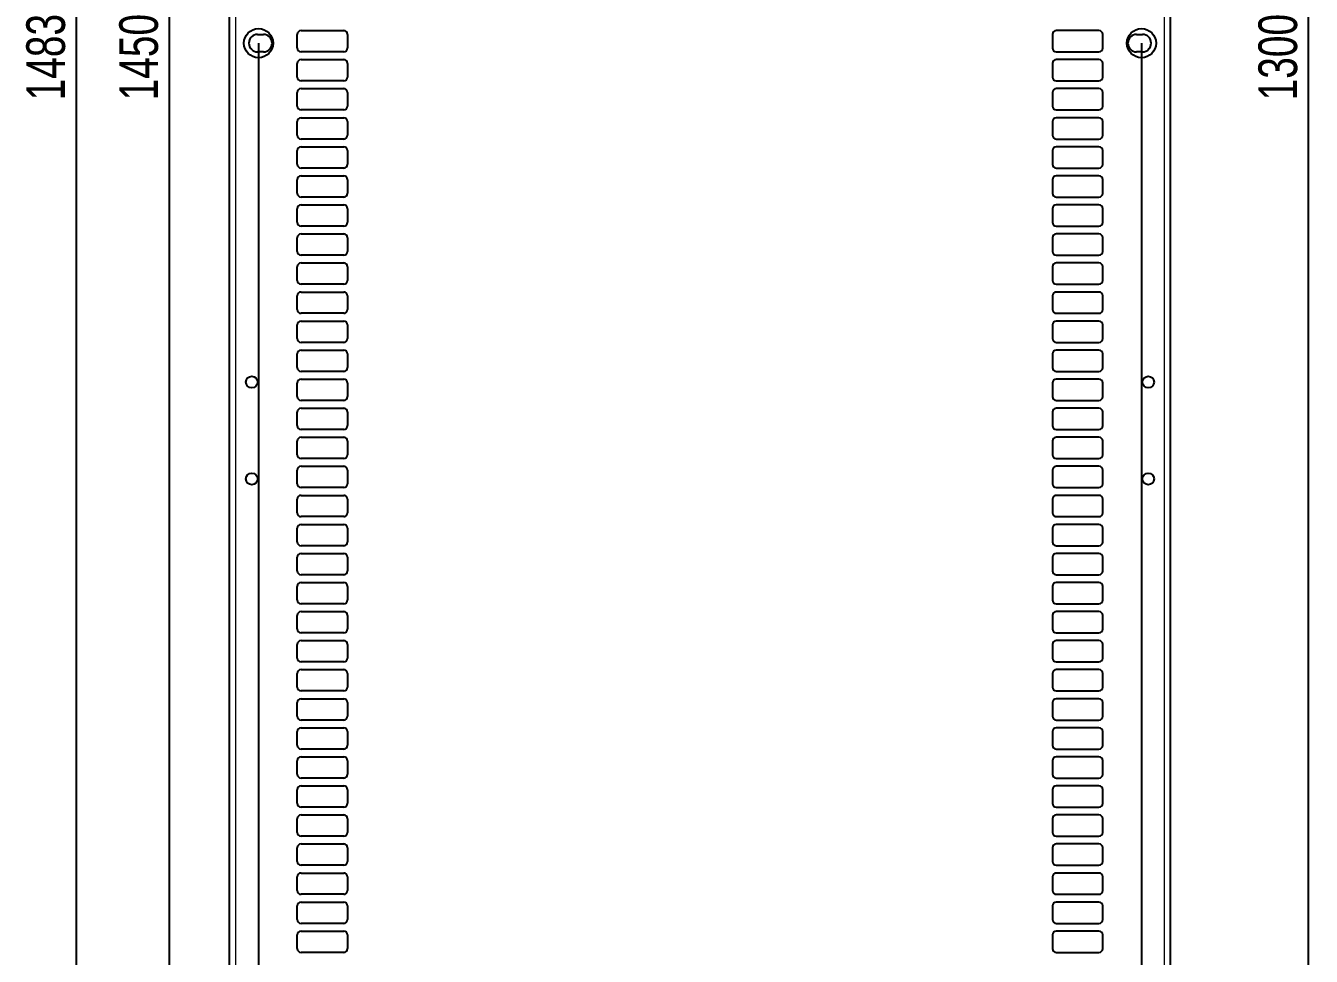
# Model space of a CAD drawing. Header units: millimetres. Extents: x -620 to 849, y 148 to 1992.
# Drawn here: x -620 to 44, y 643 to 1124 of the extents above; entities that cross this region are included whole.
import ezdxf

# ---------------------------------------------------------------- set-up
doc = ezdxf.new("R2010")
doc.units = ezdxf.units.MM
doc.layers.add('FORMAT', color=7, linetype='Continuous')
doc.styles.add('SLDTEXTSTYLE0', font='TXT', dxfattribs={"width": 0.75})
doc.dimstyles.new('SLDDIMSTYLE0', dxfattribs={"dimtxt": 20, "dimasz": 10, "dimexe": 0, "dimexo": 0.0625, "dimgap": 5, "dimtad": 2, "dimdec": 1, "dimrnd": 1e-09, "dimzin": 12, "dimdsep": 46, "dimtxsty": 'SLDTEXTSTYLE0', "dimsah": 1, "dimcen": 0.09, "dimadec": 0, "dimazin": 3, "dimtfac": 1, "dimtofl": 0, "dimtmove": 0, "dimatfit": 3, "dimfxl": 0, "dimfrac": 2, "dimtolj": 1, "dimtzin": 12, "dimarcsym": 0})

# ---------------------------------------------------------------- blocks, each defined once
blk = doc.blocks.new('_D')
at = {"layer": 'FORMAT'}
for p, q in [((-486.4, 1856.06), (-595.04, 1856.06)), ((-594.04, 1856.06), (-594.04, 373.04)), ((-486.4, 373.04), (-595.04, 373.04))]:
    blk.add_line(p, q, dxfattribs=at)
for points in [[(-594.04, 1856.06), (-595.58, 1846.06), (-592.5, 1846.06)], [(-594.04, 373.04), (-592.5, 383.04), (-595.58, 383.04)]]:
    blk.add_solid(points, dxfattribs=at)
at = {"layer": 'FORMAT', "insert": (-619.82, 1085), "char_height": 20, "attachment_point": 1, "rotation": 90, "style": 'SLDTEXTSTYLE0'}
blk.add_mtext('1483', dxfattribs=at)
blk = doc.blocks.new('_D_2')
at = {"layer": 'FORMAT'}
for p, q in [((-40.38, 1764.55), (43.26, 1764.55)), ((42.26, 1764.55), (42.26, 464.55)), ((-40.38, 464.55), (43.26, 464.55))]:
    blk.add_line(p, q, dxfattribs=at)
for points in [[(42.26, 1764.55), (40.72, 1754.55), (43.8, 1754.55)], [(42.26, 464.55), (43.8, 474.55), (40.72, 474.55)]]:
    blk.add_solid(points, dxfattribs=at)
at = {"layer": 'FORMAT', "insert": (16.48, 1085), "char_height": 20, "attachment_point": 1, "rotation": 90, "style": 'SLDTEXTSTYLE0'}
blk.add_mtext('1300', dxfattribs=at)
blk = doc.blocks.new('_D_4')
at = {"layer": 'FORMAT'}
for p, q in [((-499.89, 1114.54), (-499.89, 299.05)), ((-43.89, 1114.54), (-43.89, 299.05)), ((-499.89, 300.05), (-43.89, 300.05))]:
    blk.add_line(p, q, dxfattribs=at)
for points in [[(-499.89, 300.05), (-489.89, 298.51), (-489.89, 301.59)], [(-43.89, 300.05), (-53.89, 301.59), (-53.89, 298.51)]]:
    blk.add_solid(points, dxfattribs=at)
at = {"layer": 'FORMAT', "insert": (-294.06, 325.83), "char_height": 20, "attachment_point": 1, "style": 'SLDTEXTSTYLE0'}
blk.add_mtext('456', dxfattribs=at)
blk = doc.blocks.new('_D_5')
at = {"layer": 'FORMAT'}
for p, q in [((-499.9, 1839.55), (-547.04, 1839.55)), ((-546.04, 1839.55), (-546.04, 389.55)), ((-499.9, 389.55), (-547.04, 389.55))]:
    blk.add_line(p, q, dxfattribs=at)
for points in [[(-546.04, 1839.55), (-547.58, 1829.55), (-544.5, 1829.55)], [(-546.04, 389.55), (-544.5, 399.55), (-547.58, 399.55)]]:
    blk.add_solid(points, dxfattribs=at)
at = {"layer": 'FORMAT', "insert": (-571.82, 1085), "char_height": 20, "attachment_point": 1, "rotation": 90, "style": 'SLDTEXTSTYLE0'}
blk.add_mtext('1450', dxfattribs=at)

msp = doc.modelspace()

# ---------------------------------------------------------------- linework, layer by layer
at = {"color": 7, "linetype": 'Continuous', "lineweight": 25}
for p, q in [((-514.89, 373.05), (-514.89, 1856.05)), ((-28.89, 373.05), (-28.89, 1856.05)), ((-500.39, 1119.05), (-497.39, 1119.05)), ((-479.89, 1112.05), (-479.89, 1119.05)), ((-477.89, 1121.05), (-455.89, 1121.05)), ((-453.89, 1119.05), (-453.89, 1112.05)), ((-89.89, 1119.05), (-89.89, 1112.05)), ((-65.89, 1121.05), (-87.89, 1121.05)), ((-63.89, 1112.05), (-63.89, 1119.05)), ((-46.39, 1119.05), (-43.39, 1119.05)), ((-497.39, 1110.05), (-500.39, 1110.05)), ((-455.89, 1110.05), (-477.89, 1110.05)), ((-87.89, 1110.05), (-65.89, 1110.05)), ((-43.39, 1110.05), (-46.39, 1110.05)), ((-479.89, 1097.05), (-479.89, 1104.05)), ((-477.89, 1106.05), (-455.89, 1106.05)), ((-453.89, 1104.05), (-453.89, 1097.05)), ((-89.89, 1104.05), (-89.89, 1097.05)), ((-65.89, 1106.05), (-87.89, 1106.05)), ((-63.89, 1097.05), (-63.89, 1104.05)), ((-479.89, 1082.05), (-479.89, 1089.05)), ((-455.89, 1095.05), (-477.89, 1095.05)), ((-477.89, 1091.05), (-455.89, 1091.05)), ((-453.89, 1089.05), (-453.89, 1082.05)), ((-89.89, 1089.05), (-89.89, 1082.05)), ((-87.89, 1095.05), (-65.89, 1095.05)), ((-65.89, 1091.05), (-87.89, 1091.05)), ((-63.89, 1082.05), (-63.89, 1089.05)), ((-455.89, 1080.05), (-477.89, 1080.05)), ((-477.89, 1076.05), (-455.89, 1076.05)), ((-87.89, 1080.05), (-65.89, 1080.05)), ((-65.89, 1076.05), (-87.89, 1076.05)), ((-479.89, 1067.05), (-479.89, 1074.05)), ((-453.89, 1074.05), (-453.89, 1067.05)), ((-89.89, 1074.05), (-89.89, 1067.05)), ((-63.89, 1067.05), (-63.89, 1074.05)), ((-455.89, 1065.05), (-477.89, 1065.05)), ((-87.89, 1065.05), (-65.89, 1065.05)), ((-479.89, 1052.05), (-479.89, 1059.05)), ((-477.89, 1061.05), (-455.89, 1061.05)), ((-453.89, 1059.05), (-453.89, 1052.05)), ((-89.89, 1059.05), (-89.89, 1052.05)), ((-65.89, 1061.05), (-87.89, 1061.05)), ((-63.89, 1052.05), (-63.89, 1059.05)), ((-455.89, 1050.05), (-477.89, 1050.05)), ((-87.89, 1050.05), (-65.89, 1050.05)), ((-479.89, 1037.05), (-479.89, 1044.05)), ((-477.89, 1046.05), (-455.89, 1046.05)), ((-453.89, 1044.05), (-453.89, 1037.05)), ((-89.89, 1044.05), (-89.89, 1037.05)), ((-65.89, 1046.05), (-87.89, 1046.05)), ((-63.89, 1037.05), (-63.89, 1044.05)), ((-455.89, 1035.05), (-477.89, 1035.05)), ((-477.89, 1031.05), (-455.89, 1031.05)), ((-87.89, 1035.05), (-65.89, 1035.05)), ((-65.89, 1031.05), (-87.89, 1031.05)), ((-479.89, 1022.05), (-479.89, 1029.05)), ((-453.89, 1029.05), (-453.89, 1022.05)), ((-89.89, 1029.05), (-89.89, 1022.05)), ((-63.89, 1022.05), (-63.89, 1029.05)), ((-455.89, 1020.05), (-477.89, 1020.05)), ((-477.89, 1016.05), (-455.89, 1016.05)), ((-87.89, 1020.05), (-65.89, 1020.05)), ((-65.89, 1016.05), (-87.89, 1016.05)), ((-479.89, 1007.05), (-479.89, 1014.05)), ((-453.89, 1014.05), (-453.89, 1007.05)), ((-89.89, 1014.05), (-89.89, 1007.05)), ((-63.89, 1007.05), (-63.89, 1014.05)), ((-455.89, 1005.05), (-477.89, 1005.05)), ((-87.89, 1005.05), (-65.89, 1005.05)), ((-479.89, 992.05), (-479.89, 999.05)), ((-477.89, 1001.05), (-455.89, 1001.05)), ((-453.89, 999.05), (-453.89, 992.05)), ((-89.89, 999.05), (-89.89, 992.05)), ((-65.89, 1001.05), (-87.89, 1001.05)), ((-63.89, 992.05), (-63.89, 999.05)), ((-455.89, 990.05), (-477.89, 990.05)), ((-87.89, 990.05), (-65.89, 990.05)), ((-479.89, 977.05), (-479.89, 984.05)), ((-477.89, 986.05), (-455.89, 986.05)), ((-453.89, 984.05), (-453.89, 977.05)), ((-89.89, 984.05), (-89.89, 977.05)), ((-65.89, 986.05), (-87.89, 986.05)), ((-63.89, 977.05), (-63.89, 984.05)), ((-455.89, 975.05), (-477.89, 975.05)), ((-477.89, 971.05), (-455.89, 971.05)), ((-87.89, 975.05), (-65.89, 975.05)), ((-65.89, 971.05), (-87.89, 971.05)), ((-479.89, 962.05), (-479.89, 969.05)), ((-453.89, 969.05), (-453.89, 962.05)), ((-89.89, 969.05), (-89.89, 962.05)), ((-63.89, 962.05), (-63.89, 969.05)), ((-455.89, 960.05), (-477.89, 960.05)), ((-477.89, 956.05), (-455.89, 956.05)), ((-87.89, 960.05), (-65.89, 960.05)), ((-65.89, 956.05), (-87.89, 956.05)), ((-479.89, 947.05), (-479.89, 954.05)), ((-453.89, 954.05), (-453.89, 947.05)), ((-89.89, 954.05), (-89.89, 947.05)), ((-63.89, 947.05), (-63.89, 954.05)), ((-455.89, 945.05), (-477.89, 945.05)), ((-87.89, 945.05), (-65.89, 945.05)), ((-479.89, 932.05), (-479.89, 939.05)), ((-477.89, 941.05), (-455.89, 941.05)), ((-453.89, 939.05), (-453.89, 932.05)), ((-89.89, 939.05), (-89.89, 932.05)), ((-65.89, 941.05), (-87.89, 941.05)), ((-63.89, 932.05), (-63.89, 939.05)), ((-455.89, 930.05), (-477.89, 930.05)), ((-87.89, 930.05), (-65.89, 930.05)), ((-479.89, 917.05), (-479.89, 924.05)), ((-477.89, 926.05), (-455.89, 926.05)), ((-453.89, 924.05), (-453.89, 917.05)), ((-89.89, 924.05), (-89.89, 917.05)), ((-65.89, 926.05), (-87.89, 926.05)), ((-63.89, 917.05), (-63.89, 924.05)), ((-455.89, 915.05), (-477.89, 915.05)), ((-477.89, 911.05), (-455.89, 911.05)), ((-87.89, 915.05), (-65.89, 915.05)), ((-65.89, 911.05), (-87.89, 911.05)), ((-479.89, 902.05), (-479.89, 909.05)), ((-453.89, 909.05), (-453.89, 902.05)), ((-89.89, 909.05), (-89.89, 902.05)), ((-63.89, 902.05), (-63.89, 909.05)), ((-455.89, 900.05), (-477.89, 900.05)), ((-87.89, 900.05), (-65.89, 900.05)), ((-479.89, 887.05), (-479.89, 894.05)), ((-477.89, 896.05), (-455.89, 896.05)), ((-453.89, 894.05), (-453.89, 887.05)), ((-89.89, 894.05), (-89.89, 887.05)), ((-65.89, 896.05), (-87.89, 896.05)), ((-63.89, 887.05), (-63.89, 894.05)), ((-455.89, 885.05), (-477.89, 885.05)), ((-87.89, 885.05), (-65.89, 885.05)), ((-479.89, 872.05), (-479.89, 879.05)), ((-477.89, 881.05), (-455.89, 881.05)), ((-453.89, 879.05), (-453.89, 872.05)), ((-89.89, 879.05), (-89.89, 872.05)), ((-65.89, 881.05), (-87.89, 881.05)), ((-63.89, 872.05), (-63.89, 879.05)), ((-455.89, 870.05), (-477.89, 870.05)), ((-87.89, 870.05), (-65.89, 870.05)), ((-479.89, 857.05), (-479.89, 864.05)), ((-477.89, 866.05), (-455.89, 866.05)), ((-453.89, 864.05), (-453.89, 857.05)), ((-89.89, 864.05), (-89.89, 857.05)), ((-65.89, 866.05), (-87.89, 866.05)), ((-63.89, 857.05), (-63.89, 864.05)), ((-455.89, 855.05), (-477.89, 855.05)), ((-477.89, 851.05), (-455.89, 851.05)), ((-87.89, 855.05), (-65.89, 855.05)), ((-65.89, 851.05), (-87.89, 851.05)), ((-479.89, 842.05), (-479.89, 849.05)), ((-453.89, 849.05), (-453.89, 842.05)), ((-89.89, 849.05), (-89.89, 842.05)), ((-63.89, 842.05), (-63.89, 849.05)), ((-455.89, 840.05), (-477.89, 840.05)), ((-87.89, 840.05), (-65.89, 840.05)), ((-479.89, 827.05), (-479.89, 834.05)), ((-477.89, 836.05), (-455.89, 836.05)), ((-453.89, 834.05), (-453.89, 827.05)), ((-89.89, 834.05), (-89.89, 827.05)), ((-65.89, 836.05), (-87.89, 836.05)), ((-63.89, 827.05), (-63.89, 834.05)), ((-455.89, 825.05), (-477.89, 825.05)), ((-87.89, 825.05), (-65.89, 825.05)), ((-479.89, 812.05), (-479.89, 819.05)), ((-477.89, 821.05), (-455.89, 821.05)), ((-453.89, 819.05), (-453.89, 812.05)), ((-89.89, 819.05), (-89.89, 812.05)), ((-65.89, 821.05), (-87.89, 821.05)), ((-63.89, 812.05), (-63.89, 819.05)), ((-455.89, 810.05), (-477.89, 810.05)), ((-87.89, 810.05), (-65.89, 810.05)), ((-479.89, 797.05), (-479.89, 804.05)), ((-477.89, 806.05), (-455.89, 806.05)), ((-453.89, 804.05), (-453.89, 797.05)), ((-89.89, 804.05), (-89.89, 797.05)), ((-65.89, 806.05), (-87.89, 806.05)), ((-63.89, 797.05), (-63.89, 804.05)), ((-455.89, 795.05), (-477.89, 795.05)), ((-477.89, 791.05), (-455.89, 791.05)), ((-87.89, 795.05), (-65.89, 795.05)), ((-65.89, 791.05), (-87.89, 791.05)), ((-479.89, 782.05), (-479.89, 789.05)), ((-453.89, 789.05), (-453.89, 782.05)), ((-89.89, 789.05), (-89.89, 782.05)), ((-63.89, 782.05), (-63.89, 789.05)), ((-455.89, 780.05), (-477.89, 780.05)), ((-87.89, 780.05), (-65.89, 780.05)), ((-479.89, 767.05), (-479.89, 774.05)), ((-477.89, 776.05), (-455.89, 776.05)), ((-453.89, 774.05), (-453.89, 767.05)), ((-89.89, 774.05), (-89.89, 767.05)), ((-65.89, 776.05), (-87.89, 776.05)), ((-63.89, 767.05), (-63.89, 774.05)), ((-455.89, 765.05), (-477.89, 765.05)), ((-87.89, 765.05), (-65.89, 765.05)), ((-479.89, 752.05), (-479.89, 759.05)), ((-477.89, 761.05), (-455.89, 761.05)), ((-453.89, 759.05), (-453.89, 752.05)), ((-89.89, 759.05), (-89.89, 752.05)), ((-65.89, 761.05), (-87.89, 761.05)), ((-63.89, 752.05), (-63.89, 759.05)), ((-479.89, 737.05), (-479.89, 744.05)), ((-455.89, 750.05), (-477.89, 750.05)), ((-477.89, 746.05), (-455.89, 746.05)), ((-453.89, 744.05), (-453.89, 737.05)), ((-89.89, 744.05), (-89.89, 737.05)), ((-87.89, 750.05), (-65.89, 750.05)), ((-65.89, 746.05), (-87.89, 746.05)), ((-63.89, 737.05), (-63.89, 744.05)), ((-455.89, 735.05), (-477.89, 735.05)), ((-477.89, 731.05), (-455.89, 731.05)), ((-87.89, 735.05), (-65.89, 735.05)), ((-65.89, 731.05), (-87.89, 731.05)), ((-479.89, 722.05), (-479.89, 729.05)), ((-453.89, 729.05), (-453.89, 722.05)), ((-89.89, 729.05), (-89.89, 722.05)), ((-63.89, 722.05), (-63.89, 729.05)), ((-455.89, 720.05), (-477.89, 720.05)), ((-87.89, 720.05), (-65.89, 720.05)), ((-479.89, 707.05), (-479.89, 714.05)), ((-477.89, 716.05), (-455.89, 716.05)), ((-453.89, 714.05), (-453.89, 707.05)), ((-89.89, 714.05), (-89.89, 707.05)), ((-65.89, 716.05), (-87.89, 716.05)), ((-63.89, 707.05), (-63.89, 714.05)), ((-455.89, 705.05), (-477.89, 705.05)), ((-87.89, 705.05), (-65.89, 705.05)), ((-479.89, 692.05), (-479.89, 699.05)), ((-477.89, 701.05), (-455.89, 701.05)), ((-453.89, 699.05), (-453.89, 692.05)), ((-89.89, 699.05), (-89.89, 692.05)), ((-65.89, 701.05), (-87.89, 701.05)), ((-63.89, 692.05), (-63.89, 699.05)), ((-479.89, 677.05), (-479.89, 684.05)), ((-455.89, 690.05), (-477.89, 690.05)), ((-477.89, 686.05), (-455.89, 686.05)), ((-453.89, 684.05), (-453.89, 677.05)), ((-89.89, 684.05), (-89.89, 677.05)), ((-87.89, 690.05), (-65.89, 690.05)), ((-65.89, 686.05), (-87.89, 686.05)), ((-63.89, 677.05), (-63.89, 684.05)), ((-455.89, 675.05), (-477.89, 675.05)), ((-477.89, 671.05), (-455.89, 671.05)), ((-87.89, 675.05), (-65.89, 675.05)), ((-65.89, 671.05), (-87.89, 671.05)), ((-479.89, 662.05), (-479.89, 669.05)), ((-453.89, 669.05), (-453.89, 662.05)), ((-89.89, 669.05), (-89.89, 662.05)), ((-63.89, 662.05), (-63.89, 669.05)), ((-455.89, 660.05), (-477.89, 660.05)), ((-87.89, 660.05), (-65.89, 660.05)), ((-479.89, 647.05), (-479.89, 654.05)), ((-477.89, 656.05), (-455.89, 656.05)), ((-453.89, 654.05), (-453.89, 647.05)), ((-89.89, 654.05), (-89.89, 647.05)), ((-65.89, 656.05), (-87.89, 656.05)), ((-63.89, 647.05), (-63.89, 654.05)), ((-455.89, 645.05), (-477.89, 645.05)), ((-87.89, 645.05), (-65.89, 645.05))]:
    msp.add_line(p, q, dxfattribs=at)
at = {"color": 8, "linetype": 'Continuous', "lineweight": 18}
for p, q in [((-511.79, 1856.05), (-511.79, 373.05)), ((-31.99, 373.05), (-31.99, 1856.05))]:
    msp.add_line(p, q, dxfattribs=at)
at = {"color": 7, "linetype": 'Continuous', "lineweight": 25}
for centre, radius in [((-499.89, 1114.55), 7.5), ((-43.89, 1114.55), 7.5), ((-503.39, 939.55), 3), ((-40.39, 939.55), 3), ((-503.39, 889.55), 3), ((-40.39, 889.55), 3)]:
    msp.add_circle(centre, radius, dxfattribs=at)
for centre, radius, start, end in [((-500.39, 1114.55), 4.5, 90, 270), ((-497.39, 1114.55), 4.5, 270, 90), ((-477.89, 1119.05), 2, 90, 180), ((-455.89, 1119.05), 2, 0, 90), ((-87.89, 1119.05), 2, 90, 180), ((-65.89, 1119.05), 2, 0, 90), ((-46.39, 1114.55), 4.5, 90, 270), ((-43.39, 1114.55), 4.5, 270, 90), ((-477.89, 1112.05), 2, 180, 270), ((-455.89, 1112.05), 2, 270, 0), ((-87.89, 1112.05), 2, 180, 270), ((-65.89, 1112.05), 2, 270, 0), ((-477.89, 1104.05), 2, 90, 180), ((-455.89, 1104.05), 2, 0, 90), ((-87.89, 1104.05), 2, 90, 180), ((-65.89, 1104.05), 2, 0, 90), ((-477.89, 1097.05), 2, 180, 270), ((-455.89, 1097.05), 2, 270, 0), ((-87.89, 1097.05), 2, 180, 270), ((-65.89, 1097.05), 2, 270, 0), ((-477.89, 1089.05), 2, 90, 180), ((-455.89, 1089.05), 2, 0, 90), ((-87.89, 1089.05), 2, 90, 180), ((-65.89, 1089.05), 2, 0, 90), ((-477.89, 1082.05), 2, 180, 270), ((-477.89, 1074.05), 2, 90, 180), ((-455.89, 1082.05), 2, 270, 0), ((-455.89, 1074.05), 2, 0, 90), ((-87.89, 1082.05), 2, 180, 270), ((-87.89, 1074.05), 2, 90, 180), ((-65.89, 1082.05), 2, 270, 0), ((-65.89, 1074.05), 2, 0, 90), ((-477.89, 1067.05), 2, 180, 270), ((-455.89, 1067.05), 2, 270, 0), ((-87.89, 1067.05), 2, 180, 270), ((-65.89, 1067.05), 2, 270, 0), ((-477.89, 1059.05), 2, 90, 180), ((-455.89, 1059.05), 2, 0, 90), ((-87.89, 1059.05), 2, 90, 180), ((-65.89, 1059.05), 2, 0, 90), ((-477.89, 1052.05), 2, 180, 270), ((-455.89, 1052.05), 2, 270, 0), ((-87.89, 1052.05), 2, 180, 270), ((-65.89, 1052.05), 2, 270, 0), ((-477.89, 1044.05), 2, 90, 180), ((-455.89, 1044.05), 2, 0, 90), ((-87.89, 1044.05), 2, 90, 180), ((-65.89, 1044.05), 2, 0, 90), ((-477.89, 1037.05), 2, 180, 270), ((-455.89, 1037.05), 2, 270, 0), ((-87.89, 1037.05), 2, 180, 270), ((-65.89, 1037.05), 2, 270, 0), ((-477.89, 1029.05), 2, 90, 180), ((-455.89, 1029.05), 2, 0, 90), ((-87.89, 1029.05), 2, 90, 180), ((-65.89, 1029.05), 2, 0, 90), ((-477.89, 1022.05), 2, 180, 270), ((-477.89, 1014.05), 2, 90, 180), ((-455.89, 1022.05), 2, 270, 0), ((-455.89, 1014.05), 2, 0, 90), ((-87.89, 1022.05), 2, 180, 270), ((-87.89, 1014.05), 2, 90, 180), ((-65.89, 1022.05), 2, 270, 0), ((-65.89, 1014.05), 2, 0, 90), ((-477.89, 1007.05), 2, 180, 270), ((-455.89, 1007.05), 2, 270, 0), ((-87.89, 1007.05), 2, 180, 270), ((-65.89, 1007.05), 2, 270, 0), ((-477.89, 999.05), 2, 90, 180), ((-455.89, 999.05), 2, 0, 90), ((-87.89, 999.05), 2, 90, 180), ((-65.89, 999.05), 2, 0, 90), ((-477.89, 992.05), 2, 180, 270), ((-455.89, 992.05), 2, 270, 0), ((-87.89, 992.05), 2, 180, 270), ((-65.89, 992.05), 2, 270, 0), ((-477.89, 984.05), 2, 90, 180), ((-455.89, 984.05), 2, 0, 90), ((-87.89, 984.05), 2, 90, 180), ((-65.89, 984.05), 2, 0, 90), ((-477.89, 977.05), 2, 180, 270), ((-455.89, 977.05), 2, 270, 0), ((-87.89, 977.05), 2, 180, 270), ((-65.89, 977.05), 2, 270, 0), ((-477.89, 969.05), 2, 90, 180), ((-455.89, 969.05), 2, 0, 90), ((-87.89, 969.05), 2, 90, 180), ((-65.89, 969.05), 2, 0, 90), ((-477.89, 962.05), 2, 180, 270), ((-477.89, 954.05), 2, 90, 180), ((-455.89, 962.05), 2, 270, 0), ((-455.89, 954.05), 2, 0, 90), ((-87.89, 962.05), 2, 180, 270), ((-87.89, 954.05), 2, 90, 180), ((-65.89, 962.05), 2, 270, 0), ((-65.89, 954.05), 2, 0, 90), ((-477.89, 947.05), 2, 180, 270), ((-455.89, 947.05), 2, 270, 0), ((-87.89, 947.05), 2, 180, 270), ((-65.89, 947.05), 2, 270, 0), ((-477.89, 939.05), 2, 90, 180), ((-455.89, 939.05), 2, 0, 90), ((-87.89, 939.05), 2, 90, 180), ((-65.89, 939.05), 2, 0, 90), ((-477.89, 932.05), 2, 180, 270), ((-455.89, 932.05), 2, 270, 0), ((-87.89, 932.05), 2, 180, 270), ((-65.89, 932.05), 2, 270, 0), ((-477.89, 924.05), 2, 90, 180), ((-455.89, 924.05), 2, 0, 90), ((-87.89, 924.05), 2, 90, 180), ((-65.89, 924.05), 2, 0, 90), ((-477.89, 917.05), 2, 180, 270), ((-455.89, 917.05), 2, 270, 0), ((-87.89, 917.05), 2, 180, 270), ((-65.89, 917.05), 2, 270, 0), ((-477.89, 909.05), 2, 90, 180), ((-455.89, 909.05), 2, 0, 90), ((-87.89, 909.05), 2, 90, 180), ((-65.89, 909.05), 2, 0, 90), ((-477.89, 902.05), 2, 180, 270), ((-455.89, 902.05), 2, 270, 0), ((-87.89, 902.05), 2, 180, 270), ((-65.89, 902.05), 2, 270, 0), ((-477.89, 894.05), 2, 90, 180), ((-455.89, 894.05), 2, 0, 90), ((-87.89, 894.05), 2, 90, 180), ((-65.89, 894.05), 2, 0, 90), ((-477.89, 887.05), 2, 180, 270), ((-455.89, 887.05), 2, 270, 0), ((-87.89, 887.05), 2, 180, 270), ((-65.89, 887.05), 2, 270, 0), ((-477.89, 879.05), 2, 90, 180), ((-455.89, 879.05), 2, 0, 90), ((-87.89, 879.05), 2, 90, 180), ((-65.89, 879.05), 2, 0, 90), ((-477.89, 872.05), 2, 180, 270), ((-455.89, 872.05), 2, 270, 0), ((-87.89, 872.05), 2, 180, 270), ((-65.89, 872.05), 2, 270, 0), ((-477.89, 864.05), 2, 90, 180), ((-455.89, 864.05), 2, 0, 90), ((-87.89, 864.05), 2, 90, 180), ((-65.89, 864.05), 2, 0, 90), ((-477.89, 857.05), 2, 180, 270), ((-455.89, 857.05), 2, 270, 0), ((-87.89, 857.05), 2, 180, 270), ((-65.89, 857.05), 2, 270, 0), ((-477.89, 849.05), 2, 90, 180), ((-455.89, 849.05), 2, 0, 90), ((-87.89, 849.05), 2, 90, 180), ((-65.89, 849.05), 2, 0, 90), ((-477.89, 842.05), 2, 180, 270), ((-455.89, 842.05), 2, 270, 0), ((-87.89, 842.05), 2, 180, 270), ((-65.89, 842.05), 2, 270, 0), ((-477.89, 834.05), 2, 90, 180), ((-455.89, 834.05), 2, 0, 90), ((-87.89, 834.05), 2, 90, 180), ((-65.89, 834.05), 2, 0, 90), ((-477.89, 827.05), 2, 180, 270), ((-455.89, 827.05), 2, 270, 0), ((-87.89, 827.05), 2, 180, 270), ((-65.89, 827.05), 2, 270, 0), ((-477.89, 819.05), 2, 90, 180), ((-455.89, 819.05), 2, 0, 90), ((-87.89, 819.05), 2, 90, 180), ((-65.89, 819.05), 2, 0, 90), ((-477.89, 812.05), 2, 180, 270), ((-455.89, 812.05), 2, 270, 0), ((-87.89, 812.05), 2, 180, 270), ((-65.89, 812.05), 2, 270, 0), ((-477.89, 804.05), 2, 90, 180), ((-455.89, 804.05), 2, 0, 90), ((-87.89, 804.05), 2, 90, 180), ((-65.89, 804.05), 2, 0, 90), ((-477.89, 797.05), 2, 180, 270), ((-455.89, 797.05), 2, 270, 0), ((-87.89, 797.05), 2, 180, 270), ((-65.89, 797.05), 2, 270, 0), ((-477.89, 789.05), 2, 90, 180), ((-455.89, 789.05), 2, 0, 90), ((-87.89, 789.05), 2, 90, 180), ((-65.89, 789.05), 2, 0, 90), ((-477.89, 782.05), 2, 180, 270), ((-455.89, 782.05), 2, 270, 0), ((-87.89, 782.05), 2, 180, 270), ((-65.89, 782.05), 2, 270, 0), ((-477.89, 774.05), 2, 90, 180), ((-455.89, 774.05), 2, 0, 90), ((-87.89, 774.05), 2, 90, 180), ((-65.89, 774.05), 2, 0, 90), ((-477.89, 767.05), 2, 180, 270), ((-455.89, 767.05), 2, 270, 0), ((-87.89, 767.05), 2, 180, 270), ((-65.89, 767.05), 2, 270, 0), ((-477.89, 759.05), 2, 90, 180), ((-455.89, 759.05), 2, 0, 90), ((-87.89, 759.05), 2, 90, 180), ((-65.89, 759.05), 2, 0, 90), ((-477.89, 752.05), 2, 180, 270), ((-455.89, 752.05), 2, 270, 0), ((-87.89, 752.05), 2, 180, 270), ((-65.89, 752.05), 2, 270, 0), ((-477.89, 744.05), 2, 90, 180), ((-455.89, 744.05), 2, 0, 90), ((-87.89, 744.05), 2, 90, 180), ((-65.89, 744.05), 2, 0, 90), ((-477.89, 737.05), 2, 180, 270), ((-455.89, 737.05), 2, 270, 0), ((-87.89, 737.05), 2, 180, 270), ((-65.89, 737.05), 2, 270, 0), ((-477.89, 729.05), 2, 90, 180), ((-455.89, 729.05), 2, 0, 90), ((-87.89, 729.05), 2, 90, 180), ((-65.89, 729.05), 2, 0, 90), ((-477.89, 722.05), 2, 180, 270), ((-455.89, 722.05), 2, 270, 0), ((-87.89, 722.05), 2, 180, 270), ((-65.89, 722.05), 2, 270, 0), ((-477.89, 714.05), 2, 90, 180), ((-455.89, 714.05), 2, 0, 90), ((-87.89, 714.05), 2, 90, 180), ((-65.89, 714.05), 2, 0, 90), ((-477.89, 707.05), 2, 180, 270), ((-455.89, 707.05), 2, 270, 0), ((-87.89, 707.05), 2, 180, 270), ((-65.89, 707.05), 2, 270, 0), ((-477.89, 699.05), 2, 90, 180), ((-455.89, 699.05), 2, 0, 90), ((-87.89, 699.05), 2, 90, 180), ((-65.89, 699.05), 2, 0, 90), ((-477.89, 692.05), 2, 180, 270), ((-455.89, 692.05), 2, 270, 0), ((-87.89, 692.05), 2, 180, 270), ((-65.89, 692.05), 2, 270, 0), ((-477.89, 684.05), 2, 90, 180), ((-455.89, 684.05), 2, 0, 90), ((-87.89, 684.05), 2, 90, 180), ((-65.89, 684.05), 2, 0, 90), ((-477.89, 677.05), 2, 180, 270), ((-477.89, 669.05), 2, 90, 180), ((-455.89, 677.05), 2, 270, 0), ((-455.89, 669.05), 2, 0, 90), ((-87.89, 677.05), 2, 180, 270), ((-87.89, 669.05), 2, 90, 180), ((-65.89, 677.05), 2, 270, 0), ((-65.89, 669.05), 2, 0, 90), ((-477.89, 662.05), 2, 180, 270), ((-455.89, 662.05), 2, 270, 0), ((-87.89, 662.05), 2, 180, 270), ((-65.89, 662.05), 2, 270, 0), ((-477.89, 654.05), 2, 90, 180), ((-455.89, 654.05), 2, 0, 90), ((-87.89, 654.05), 2, 90, 180), ((-65.89, 654.05), 2, 0, 90), ((-477.89, 647.05), 2, 180, 270), ((-455.89, 647.05), 2, 270, 0), ((-87.89, 647.05), 2, 180, 270), ((-65.89, 647.05), 2, 270, 0)]:
    msp.add_arc(centre, radius, start, end, dxfattribs=at)

# ---------------------------------------------------------------- dimensions: what is measured, and where the dimension line sits
at = {"layer": 'FORMAT'}
for base, p1, p2, angle, picture, middle in [((-594.04, 373.04), (-486.39, 1856.06), (-486.39, 373.04), 90, '_D', (-594.04, 1114.55)), ((-546.04, 389.55), (-499.89, 1839.55), (-499.89, 389.55), 90, '_D_5', (-546.04, 1114.55)), ((42.26, 464.55), (-40.39, 1764.55), (-40.39, 464.55), 90, '_D_2', (42.26, 1114.55)), ((-43.89, 300.05), (-499.89, 1114.55), (-43.89, 1114.55), 0, '_D_4', (-271.89, 300.05))]:
    dim = msp.add_linear_dim(base=base, p1=p1, p2=p2, angle=angle, dimstyle='SLDDIMSTYLE0', dxfattribs=at)
    dim.commit()
    dim.dimension.update_dxf_attribs({"geometry": picture, "text_midpoint": middle, "dimtype": 160})

doc.saveas('drawing.dxf')
